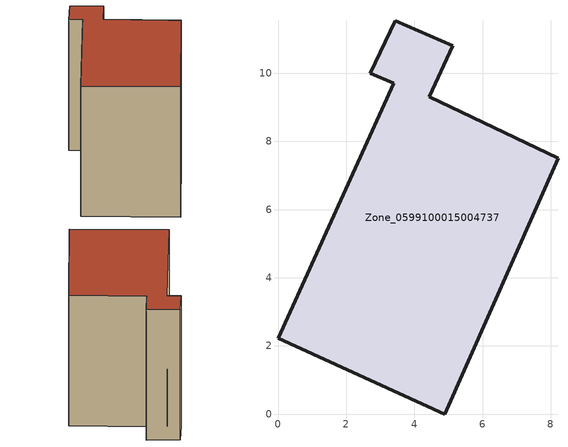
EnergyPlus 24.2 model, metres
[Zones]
Zone_0599100015004737
 floor ground (C_G): 2.71,10 3.44,11.53 5.12,10.8 4.44,9.3 8.21,7.5 4.89,0 0,2.23 3.39,9.7 z0.91
 wall outside (C_F): 4.44,9.3 5.12,10.8 3.44,11.53 2.71,10 3.39,9.7 0,2.23 4.89,0 8.21,7.5 4.44,9.3 z0.91:8.68
 roof outside (C_R): 4.89,0 8.21,7.5 4.44,9.3 5.12,10.8 3.44,11.53 2.71,10 3.39,9.7 0,2.23 z8.68
[BUILDING]
Pand.0599100015004737: North Axis=0; Terrain=City; Loads Convergence Tolerance Value=0.04; Temperature Convergence Tolerance Value=0.4; Solar Distribution=FullExterior; Maximum Number of Warmup Days=25; Minimum Number of Warmup Days=1
[Site:Location]
Rotterdam.The.Hague.AP_ZH_NLD Design_Conditions: Latitude=51.96; Longitude=4.45; Time Zone=1; Elevation=-4.5
[SITE:GROUNDTEMPERATURE:BUILDINGSURFACE]
18, 18, 18, 18, 18, 18, 18, 18, 18, 18, 18, 18
[MATERIAL] Thermal Absorptance=0.9; Solar Absorptance=0.7; Visible Absorptance=0.7
Name | Roughness | Thickness | Conductivity | Density | Specific Heat
G.TI.1965-1974 | MediumSmooth | 0.15 | 0.882353 | 540 | 1210
F.TI.1965-1974 | Rough | 0.3 | 0.697674 | 1920 | 840
R.TI.1965-1974 | MediumRough | 0.2 | 0.232558 | 1500 | 1000
[CONSTRUCTION]
C_G: G.TI.1965-1974
C_F: F.TI.1965-1974
C_R: R.TI.1965-1974
[ZONE]
Zone_0599100015004737: Type=1; Multiplier=1; Ceiling Height=Autocalculate; Volume=Autocalculate; Floor Area=autocalculate; Part of Total Floor Area=Yes
[ZONEINFILTRATION:DESIGNFLOWRATE]
Infil_Zone_0599100015004737: Zone or ZoneList or Space or SpaceList=Zone_0599100015004737; Schedule=AlwaysOn; Design Flow Rate Calculation Method=Flow/Area; Flow Rate per Floor Area=0.003; Constant Term Coefficient=1; Temperature Term Coefficient=0; Velocity Term Coefficient=0; Velocity Squared Term Coefficient=0
[HVACTEMPLATE:ZONE:IDEALLOADSAIRSYSTEM]
Zone_0599100015004737: Maximum Heating Supply Air Temperature=50; Minimum Cooling Supply Air Temperature=13; Maximum Heating Supply Air Humidity Ratio=0.0156; Minimum Cooling Supply Air Humidity Ratio=0.0077; Heating Limit=NoLimit; Cooling Limit=NoLimit; Dehumidification Control Type=ConstantSensibleHeatRatio; Cooling Sensible Heat Ratio=0.7; Dehumidification Setpoint=60; Humidification Control Type=None; Humidification Setpoint=30; Outdoor Air Method=None; Outdoor Air Flow Rate per Person=0.00944; Outdoor Air Flow Rate per Zone Floor Area=0; Outdoor Air Flow Rate per Zone=0; Demand Controlled Ventilation Type=None; Outdoor Air Economizer Type=NoEconomizer; Heat Recovery Type=None; Sensible Heat Recovery Effectiveness=0.7; Latent Heat Recovery Effectiveness=0.65
[ZONECONTROL:THERMOSTAT]
ThermostatControl_Zone_0599100015004737: Zone or ZoneList=Zone_0599100015004737; Control Type Schedule=DualSetpointControlType; Control 1=Thermostat_Zone_0599100015004737; Temperature Difference Between Cutout And Setpoint=0
[THERMOSTATSETPOINT:DUALSETPOINT]
Thermostat_Zone_0599100015004737: Heating Setpoint Temperature Schedule=HeatingSetpoint_Zone_0599100015004737; Cooling Setpoint Temperature Schedule=CoolingSetpoint_Zone_0599100015004737
[SCHEDULE:COMPACT]
HeatingSetpoint_Zone_0599100015004737: Through: 12/31, For: AllDays, Until: 24:00, 21
CoolingSetpoint_Zone_0599100015004737: Through: 12/31, For: AllDays, Until: 24:00, 24
DualSetpointControlType: Through: 12/31, For: AllDays, Until: 24:00, 4
AlwaysOn: Through: 12/31, For: AllDays, Until: 24:00, 1
